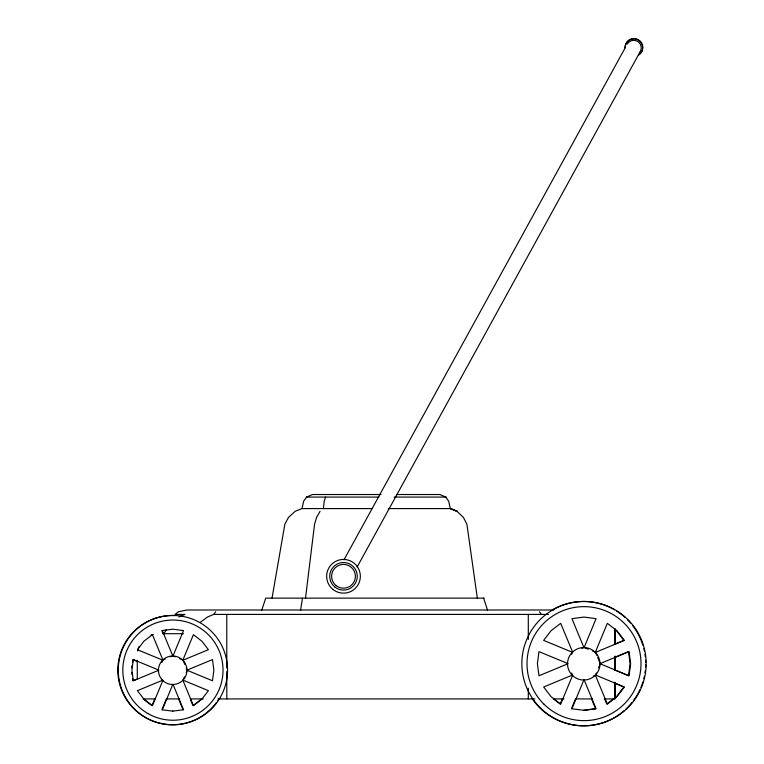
<?xml version="1.0" encoding="UTF-8"?>
<svg xmlns="http://www.w3.org/2000/svg" width="764" height="764" viewBox="0 0 764 764"><rect width="100%" height="100%" fill="white"/><g stroke="black" fill="none" stroke-linecap="round" stroke-linejoin="round"><path stroke-width="1.15" d="M528.296 698.926L528.296 688.211M528.296 639.411L528.296 614.418M614.924 633.7L614.924 628.963L614.886 644.377M323.42 508.585L324.203 501.251L325.598 497.087M305.514 598.136L314.548 524.257L316.582 517.429L320.059 511.297M131.8 667.822L132.105 665.463M132.573 661.93L132.888 659.571L137.291 661.395M300.558 610.283L302.477 598.136M272.032 598.136L284.867 524.161L288.496 517.419L295.296 511.24L302.009 508.585L372.03 508.585M302.009 508.585L303.642 501.251L306.526 497.087L312.486 494.518L381.026 494.518M137.587 650.995L138.924 646.764M261.737 610.283L265.71 598.136L484.118 598.136M161.853 662.378L162.77 660.182L137.415 649.686L143.928 641.197L152.418 634.683L162.923 660.029L165.119 659.122M154.72 699.06L151.979 705.669L144.434 699.881M162.923 680.323L152.418 705.669L143.928 699.155L137.415 690.666L162.77 680.17M162.321 708.658L166.428 698.745M162.302 709.766L172.807 684.41M184.42 676.875L183.054 680.17L208.4 690.666L201.887 699.155L193.407 705.669L182.902 680.323M186.244 672.482L187.151 670.286L212.497 680.781L213.891 670.171L212.497 659.571L187.151 670.066L186.244 667.87M571.625 654.376L572.475 652.332L543.643 640.385L551.045 630.73L560.7 623.319L572.647 652.16M562.419 698.726L560.203 704.074L554.062 699.356M572.647 675.233L560.7 704.074L551.045 696.663L543.643 687.008L572.475 675.061L571.625 673.017M571.892 707.655L575.426 699.117M571.949 708.725L583.887 679.893M596.397 673.017L595.557 675.061L624.389 687.008L616.978 696.663L607.323 704.074L595.376 675.233L593.332 676.083M598.518 667.908L600.208 663.821L629.039 675.758L630.634 663.696L629.039 651.625L600.208 663.572L597.668 657.441M344.01 559.783L625.506 47.244M357.141 566.993L638.857 54.053M163.993 633.7L166.208 629.842M200.053 622.479L207.598 616.959L213.653 614.418L215.677 611.763M192.967 705.669L201.448 699.155M178.881 616.959L184.936 614.418L175.032 614.418L178.394 611.763L186.979 609.997L553.776 609.997M170.611 656.849L172.807 655.932L162.302 630.586M158.673 670.286L133.328 680.781L131.924 670.171L133.328 659.571L158.673 670.066M581.843 648.349L583.887 647.5L571.949 618.668L584.011 617.073L596.082 618.668L584.135 647.5L588.223 649.19M614.275 644.367L623.882 640.385L616.481 630.73L614.724 629.383M567.814 663.821L538.983 675.758L537.398 663.696L538.983 651.625L567.814 663.572M614.657 657.384L628.543 651.625L630.128 663.696L628.543 675.758L614.657 670.009M151.138 635.037L153.373 634.368M172.473 711.16L183.522 709.766L173.017 684.41M583.515 710.319L595.576 708.725L591.594 699.117M396.545 494.518L439.902 494.518L445.823 497.087L448.707 501.251L450.321 508.585L456.977 511.317L463.442 517.429L466.909 524.285L477.338 598.136M306.526 497.087L378.992 497.087M394.052 497.087L446.138 497.087M388.255 508.585L450.645 508.585L457.321 511.288M213.653 614.418L548.523 614.418M162.56 633.7L183.513 633.7M143.155 698.926L154.958 698.926M166.753 698.926L179.731 698.926M190.351 698.926L203.176 698.926M218.026 698.926L534.876 698.926M553.298 698.926L563.966 698.926M575.655 698.926L592.577 698.926M604.229 698.926L614.924 698.926L614.924 682.319M571.443 708.725L584.011 710.319L596.082 708.725L584.135 679.893M161.863 709.766L172.912 711.16M450.368 508.585L456.977 511.317M592.31 650.89L595.376 652.16L607.323 623.319L616.978 630.73L624.389 640.385L595.557 652.332L596.827 655.397M614.275 683.026L623.882 687.008L616.481 696.663L606.826 704.074L604.611 698.726M175.214 656.849L173.017 655.932L183.522 630.586L172.912 629.192L161.863 630.586L162.78 632.793M179.607 658.663L182.902 660.029L193.407 634.683L201.887 641.197L208.4 649.686L183.054 660.182L184.878 664.575M539.413 611.763L541.447 614.418M190.685 700.158L192.509 704.57M178.518 698.745L183.083 709.766M483.622 598.136L487.575 610.283M131.8 672.53L132.105 674.889M132.573 678.422L132.888 680.781L137.291 678.957L137.262 660.249M615.001 628.963L615.001 644.377M615.001 656.238L615.001 670.467M615.001 682.319L615.001 697.733M614.924 656.238L614.886 670.467M226.793 614.418L226.793 667.975M226.793 671.546L226.793 698.926M625.191 47.416A8.843 8.767 28.8 0 1 633.824 38.544M634.951 38.592A8.843 8.767 28.8 0 1 637.205 39.155M638.226 39.642A8.843 8.767 28.8 0 1 638.666 54.817M627.215 44.121A7.487 7.411 28.8 0 1 638.179 41.762A7.487 7.411 28.8 0 1 639.201 52.897M624.99 47.769A8.843 8.757 28.8 0 1 638.026 39.995A8.843 8.757 28.8 0 1 638.465 55.17M219.192 698.468A54.645 54.645 0 0 1 217.912 700.473M216.546 702.431A54.645 54.645 0 0 1 123.205 693.769A54.645 54.645 0 0 1 174.841 615.536M645.666 664.795A62.161 62.161 0 0 1 645.58 667.106M645.284 670.591A62.161 62.161 0 0 1 644.978 672.912M644.358 676.35A62.161 62.161 0 0 1 643.842 678.613M642.916 681.946A62.161 62.161 0 0 1 640.939 687.428M640.003 689.567A62.161 62.161 0 0 1 633.528 700.55M632.105 702.402A62.161 62.161 0 0 1 625.802 709.193M624.073 710.749A62.161 62.161 0 0 1 532.145 698.64M552.429 609.806A62.161 62.161 0 0 1 614.59 609.806M616.567 610.999A62.161 62.161 0 0 1 624.942 617.302M627.464 619.69A62.161 62.161 0 0 1 630.615 623.08M632.831 625.802A62.161 62.161 0 0 1 642.916 645.332M643.842 648.665A62.161 62.161 0 0 1 644.358 650.928M644.978 654.366A62.161 62.161 0 0 1 645.284 656.687M645.58 660.172A62.161 62.161 0 0 1 645.666 662.493M332.951 589.436A16.846 16.846 0 0 0 360.15 578.864A16.846 16.846 0 0 0 337.401 560.585A16.846 16.846 0 0 0 332.951 589.436M336.055 585.558A11.88 11.88 0 0 0 355.241 578.109A11.88 11.88 0 0 0 339.197 565.226A11.88 11.88 0 0 0 336.055 585.558M334.88 587.029A13.762 13.762 0 0 0 357.103 578.396A13.762 13.762 0 0 0 338.519 563.469A13.762 13.762 0 0 0 334.88 587.029M161.758 679.435A14.277 14.277 0 0 0 186.101 675.147A14.277 14.277 0 0 0 170.21 656.209A14.277 14.277 0 0 0 161.758 679.435M145.59 717.453A54.645 54.645 0 0 0 227.557 670.124A54.645 54.645 0 0 0 145.59 622.803A54.645 54.645 0 0 0 145.59 717.453M147.863 713.519A50.109 50.109 0 0 0 223.021 670.124A50.109 50.109 0 0 0 147.863 626.738A50.109 50.109 0 0 0 147.863 713.519M571.329 674.23A16.235 16.235 0 0 0 599.024 669.35A16.235 16.235 0 0 0 580.946 647.805A16.235 16.235 0 0 0 571.329 674.23M552.935 717.472A62.161 62.161 0 0 0 646.172 663.639A62.161 62.161 0 0 0 552.935 609.806A62.161 62.161 0 0 0 552.935 717.472M543.71 703.94A56.994 56.994 0 0 0 639.067 678.394A56.994 56.994 0 0 0 569.256 608.583A56.994 56.994 0 0 0 543.71 703.94"/></g></svg>
